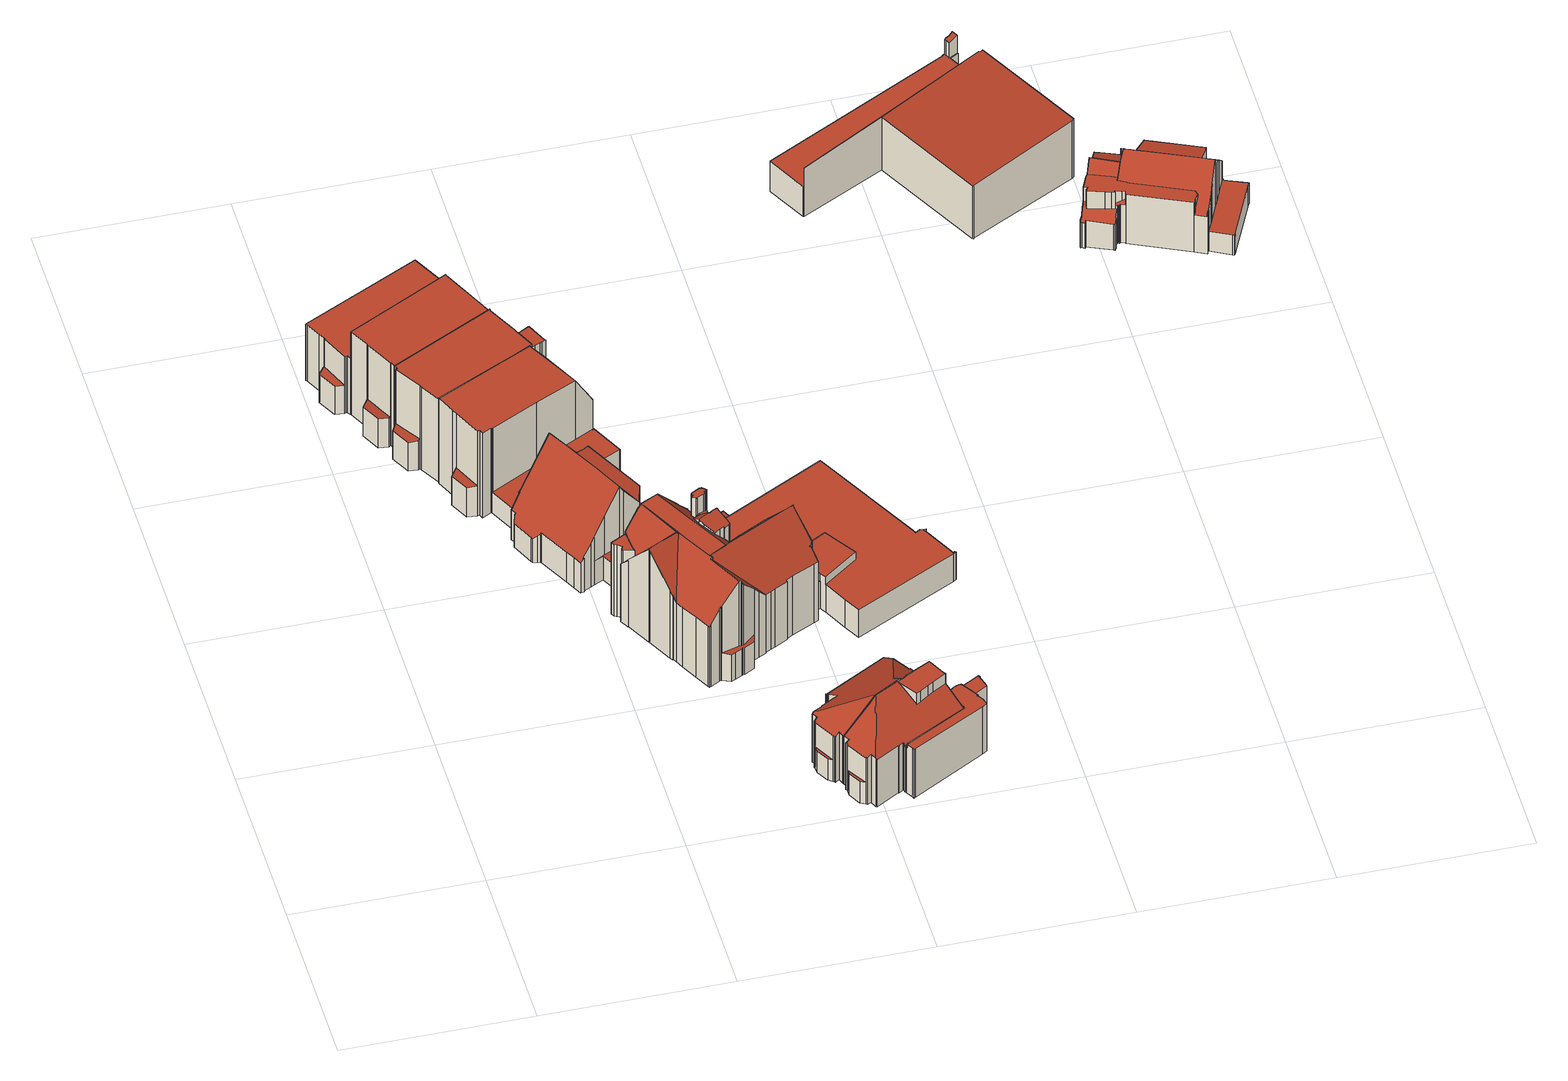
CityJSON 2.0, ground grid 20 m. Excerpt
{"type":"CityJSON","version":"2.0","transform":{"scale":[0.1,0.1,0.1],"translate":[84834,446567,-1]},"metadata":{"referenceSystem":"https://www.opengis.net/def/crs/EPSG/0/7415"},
"CityObjects":{
"building1":{"type":"Building","attributes":{"dak_type":"multiple horizontal","data_area":88.97,"data_coverage":0.934,"geconstateerd":false,"gid":11569444,"h_dak_50p":7.1,"h_dak_70p":7.15,"h_dak_max":10.88,"h_dak_min":3.56,"h_maaiveld":-0.187,"kas_warenhuis":false,"lod11_replace":false,"ondergronds_type":"above ground","oorspronkelijkbouwjaar":1910,"pw_actueel":"yes","pw_bron":"ahn3","reconstructie_methode":"tudelft3d-geoflow","reconstruction_skipped":false,"rmse_lod12":0.616,"rmse_lod13":0.528,"rmse_lod22":0.523,"rn":1,"status":"Pand in gebruik","t_run":128.73,"val3dity_codes_lod12":"[]","val3dity_codes_lod13":"[]","val3dity_codes_lod22":"[]"},"children":["building1-1"]},
"building1-1":{"type":"BuildingPart","parents":["building1"],"geometry":[{"type":"Solid","lod":"2.2","boundaries":[[[[0,1,2,3,4,5,6,7,8,9,10,11,12,13,14,15,16,17]],[[18,8,7,19]],[[20,12,11,21]],[[22,13,12,20]],[[23,16,15,24]],[[25,3,2,26]],[[26,2,1,27]],[[28,9,8,18]],[[29,30,0,17,31]],[[32,10,9,28]],[[21,11,10,32]],[[31,17,16,23]],[[33,14,13,22]],[[24,15,14,33]],[[34,4,3,25]],[[35,6,5,36]],[[19,7,6,35]],[[36,5,4,34,37]],[[27,1,0,30]],[[37,34,30,29]],[[18,19,35,36,37,29,31,23,24,33,22,20,21,32,28]],[[30,34,25,26,27]]]],"semantics":{"surfaces":[{"type":"GroundSurface"},{"type":"WallSurface","on_footprint_edge":true},{"type":"WallSurface","on_footprint_edge":false},{"type":"RoofSurface"}],"values":[[0,1,1,1,1,1,1,1,1,1,1,1,1,1,1,1,1,1,1,2,3,3]]}}]},
"building2":{"type":"Building","attributes":{"dak_type":"multiple horizontal","data_area":89.88,"data_coverage":0.94,"geconstateerd":false,"gid":11569434,"h_dak_50p":10.63,"h_dak_70p":10.65,"h_dak_max":10.81,"h_dak_min":3.56,"h_maaiveld":-0.228,"kas_warenhuis":false,"lod11_replace":false,"ondergronds_type":"above ground","oorspronkelijkbouwjaar":1910,"pw_actueel":"yes","pw_bron":"ahn3","reconstructie_methode":"tudelft3d-geoflow","reconstruction_skipped":false,"rmse_lod12":1.37,"rmse_lod13":0.16,"rmse_lod22":0.156,"rn":1,"status":"Pand in gebruik","t_run":140.37,"val3dity_codes_lod12":"[]","val3dity_codes_lod13":"[]","val3dity_codes_lod22":"[]"},"children":["building2-1"]},
"building2-1":{"type":"BuildingPart","parents":["building2"],"geometry":[{"type":"Solid","lod":"2.2","boundaries":[[[[38,39,40,41,42,43,44,45,46,47,48,14,49,13,50,51,52,53]],[[54,43,42,55]],[[55,42,41,56]],[[57,39,38,58,59]],[[59,58,60,61]],[[62,44,43,54]],[[63,50,13,64]],[[65,51,50,63]],[[66,40,39,57]],[[67,68,56,69]],[[70,45,44,62]],[[71,48,47,72]],[[64,13,49,73]],[[74,75,73,76]],[[77,14,48,71]],[[78,53,52,79]],[[76,73,49,14,77]],[[58,38,53,78]],[[79,52,51,65]],[[80,81,82,83]],[[69,56,41,40,66]],[[68,46,45,70]],[[72,47,46,68,67]],[[61,60,81,80]],[[83,82,75,74]],[[76,77,71,72,67,69,66,57,59,61,80,83,74]],[[68,70,62,54,55,56]],[[78,79,65,63,64,73,75,82,81,60,58]]]],"semantics":{"surfaces":[{"type":"GroundSurface"},{"type":"WallSurface","on_footprint_edge":true},{"type":"WallSurface","on_footprint_edge":false},{"type":"RoofSurface"}],"values":[[0,1,1,1,2,1,1,1,1,2,1,1,1,2,1,1,1,1,1,2,1,1,1,2,2,3,3,3]]}}]},
"building3":{"type":"Building","attributes":{"dak_type":"multiple horizontal","data_area":88.6,"data_coverage":0.94,"geconstateerd":false,"gid":11191031,"h_dak_50p":10.63,"h_dak_70p":10.66,"h_dak_max":11.52,"h_dak_min":3.32,"h_maaiveld":-0.223,"kas_warenhuis":false,"lod11_replace":false,"ondergronds_type":"above ground","oorspronkelijkbouwjaar":1910,"pw_actueel":"yes","pw_bron":"ahn3","reconstructie_methode":"tudelft3d-geoflow","reconstruction_skipped":false,"rmse_lod12":1.31,"rmse_lod13":0.323,"rmse_lod22":0.221,"rn":1,"status":"Pand in gebruik","t_run":127.87,"val3dity_codes_lod12":"[]","val3dity_codes_lod13":"[]","val3dity_codes_lod22":"[]"},"children":["building3-1"]},
"building3-1":{"type":"BuildingPart","parents":["building3"],"geometry":[{"type":"Solid","lod":"2.2","boundaries":[[[[84,85,86,87,88,89,90,91,92,93,94,95,96,39,97,98,52,51,99,100,101,102,103,104,105,106]],[[65,51,52,79]],[[107,99,51,65]],[[108,94,93,109]],[[110,106,105,111]],[[111,105,104,112,113]],[[114,84,106,110]],[[115,116,117,118]],[[119,120,102,101,121,122]],[[123,98,97,124]],[[112,104,103,125]],[[125,103,102,120]],[[113,112,120,119]],[[126,85,84,114]],[[121,101,100,127]],[[57,39,96,128]],[[129,92,91,130]],[[131,89,88,132]],[[133,134,90,89,131]],[[122,121,135,136]],[[136,135,116,115]],[[137,124,97,39,57]],[[130,91,90,134]],[[138,118,117,139,140]],[[141,142,118,138]],[[143,86,85,126]],[[144,143,145,146]],[[146,145,142,141]],[[132,88,87,147]],[[147,87,86,143,144]],[[140,139,148,149]],[[109,93,92,129]],[[149,148,150,151]],[[79,52,98,123]],[[128,96,95,152]],[[151,150,124,137]],[[152,95,94,108,153]],[[153,108,134,133]],[[127,100,99,107]],[[120,112,125]],[[122,136,115,118,142,145,143,126,114,110,111,113,119]],[[140,149,151,137,57,128,152,153,133,131,132,147,144,146,141,138]],[[124,150,148,139,117,116,135,121,127,107,65,79,123]],[[134,108,109,129,130]]]],"semantics":{"surfaces":[{"type":"GroundSurface"},{"type":"WallSurface","on_footprint_edge":true},{"type":"WallSurface","on_footprint_edge":false},{"type":"RoofSurface"}],"values":[[0,1,1,1,1,1,1,2,1,1,1,1,2,1,1,1,1,1,1,2,2,1,1,2,2,1,2,2,1,1,2,1,2,1,1,2,1,2,1,3,3,3,3,3]]}}]},
"building4":{"type":"Building","attributes":{"dak_type":"slanted","data_area":139.94,"data_coverage":0.948,"geconstateerd":false,"gid":17146602,"h_dak_50p":10.64,"h_dak_70p":10.71,"h_dak_max":11.01,"h_dak_min":2.37,"h_maaiveld":-0.286,"kas_warenhuis":false,"lod11_replace":false,"ondergronds_type":"above ground","oorspronkelijkbouwjaar":1910,"pw_actueel":"yes","pw_bron":"ahn3","reconstructie_methode":"tudelft3d-geoflow","reconstruction_skipped":false,"rmse_lod12":4.22,"rmse_lod13":1.1,"rmse_lod22":0.0414,"rn":1,"status":"Pand in gebruik","t_run":232.01,"val3dity_codes_lod12":"[]","val3dity_codes_lod13":"[]","val3dity_codes_lod22":"[]"},"children":["building4-1"]},
"building4-1":{"type":"BuildingPart","parents":["building4"],"geometry":[{"type":"Solid","lod":"2.2","boundaries":[[[[154,155,156,157,158,159,160,161,162,163,164,165,166,167,168,169,170,171,172,173,174,175,176,177,178]],[[179,169,168,180]],[[181,164,163,182]],[[183,159,158,184]],[[185,174,173,186]],[[187,188,157,156,189]],[[190,191,192,193]],[[175,194,195]],[[196,176,175,195]],[[194,175,174,185]],[[197,172,171,198]],[[195,194,198,199]],[[200,170,169,179]],[[199,198,171,170,200]],[[180,168,167,201,202]],[[202,201,203,204]],[[201,167,166,205]],[[206,165,164,181]],[[193,192,188,187]],[[189,156,155,207]],[[208,154,178,209]],[[210,182,163,162,211]],[[212,160,159,183]],[[213,177,176,196]],[[209,178,177,213]],[[207,155,154,208]],[[184,158,157,188]],[[214,161,160,212]],[[211,162,161,214]],[[205,166,165,206]],[[191,215,216,217]],[[204,203,215,191,190]],[[217,216,182,210]],[[186,173,172,197]],[[207,208,218,219,220,193,187,189]],[[217,210,211,214,212,183,184,188,192,191]],[[216,215,203,201,205,206,181,182]],[[204,190,193,220,219,218,208,209,213,196,195,199,200,179,180,202]],[[186,197,198,194,185]]]],"semantics":{"surfaces":[{"type":"GroundSurface"},{"type":"WallSurface","on_footprint_edge":true},{"type":"WallSurface","on_footprint_edge":false},{"type":"RoofSurface"}],"values":[[0,1,1,1,1,1,2,1,1,1,1,2,1,1,1,2,1,1,2,1,1,1,1,1,1,1,1,1,1,1,2,2,2,1,3,3,3,3,3]]}}]},
"building5":{"type":"Building","attributes":{"dak_type":"slanted","data_area":134.71,"data_coverage":0.932,"geconstateerd":false,"gid":11192196,"h_dak_50p":6.39,"h_dak_70p":7.97,"h_dak_max":10.95,"h_dak_min":-0.272,"h_maaiveld":-0.296,"kas_warenhuis":false,"lod11_replace":false,"ondergronds_type":"above ground","oorspronkelijkbouwjaar":1924,"pw_actueel":"yes","pw_bron":"ahn3","reconstructie_methode":"tudelft3d-geoflow","reconstruction_skipped":false,"rmse_lod12":2.87,"rmse_lod13":1.79,"rmse_lod22":0.309,"rn":1,"status":"Pand in gebruik","t_run":216.56,"val3dity_codes_lod12":"[]","val3dity_codes_lod13":"[]","val3dity_codes_lod22":"[]"},"children":["building5-1"]},
"building5-1":{"type":"BuildingPart","parents":["building5"],"geometry":[{"type":"Solid","lod":"2.2","boundaries":[[[[221,222,223,224,225,226,227,228,229,165,230,231,232,233,234,162,235,236,237,238,239,240,241,242,243,244,245,246,247,248,249,250,251,252,253,254]],[[255,251,250,256]],[[257,258,259,260]],[[261,222,221,262]],[[263,247,246,264,265]],[[266,245,244,267]],[[268,226,225,269]],[[270,229,228,271]],[[272,227,226,268]],[[271,228,227,272]],[[269,225,273]],[[264,246,245,266]],[[256,250,249,274]],[[274,249,248,275]],[[276,230,165,277]],[[277,165,229,270]],[[278,231,230,276]],[[279,242,241,280]],[[259,237,260]],[[260,237,236,281]],[[282,238,237,259]],[[283,284,285,286]],[[281,236,235,287]],[[288,252,251,255]],[[286,285,289,290]],[[291,162,234,292]],[[292,234,233,293]],[[293,233,232,294]],[[294,232,231,278]],[[295,296,284,283]],[[275,248,247,263]],[[297,298,299,300]],[[300,299,296,295]],[[301,302,298,297]],[[267,244,243,303,304]],[[304,303,305,306]],[[303,243,242,279]],[[306,305,258,257]],[[280,241,240,307]],[[307,240,239,308]],[[308,239,238,282]],[[309,223,222,261]],[[262,221,254,310]],[[310,254,253,311]],[[311,253,252,288]],[[312,287,235,162,291]],[[290,289,287,312]],[[313,224,223,309]],[[273,225,224,313]],[[265,264,302,301]],[[313,309,261,262,310,311,288,255,256,274,275,263,265,301,297,314,315,316,278,276,277,270,271,272,268,269,273]],[[300,295,283,286,294,278,316,315,314,297]],[[304,306,257,260,281,287,289,285,284,296,299,298,302,264,266,267]],[[307,308,282,259,258,305,303,279,280]],[[291,292,293,294,286,290,312]]]],"semantics":{"surfaces":[{"type":"GroundSurface"},{"type":"WallSurface","on_footprint_edge":true},{"type":"WallSurface","on_footprint_edge":false},{"type":"RoofSurface"}],"values":[[0,1,2,1,1,1,1,1,1,1,1,1,1,1,1,1,1,1,1,1,1,2,1,1,2,1,1,1,1,2,1,2,2,2,1,2,1,2,1,1,1,1,1,1,1,1,2,1,1,2,3,3,3,3,3]]}}]},
"building6":{"type":"Building","attributes":{"dak_type":"slanted","data_area":62.62,"data_coverage":0.937,"geconstateerd":false,"gid":18957125,"h_dak_50p":6.84,"h_dak_70p":7.43,"h_dak_max":8.95,"h_dak_min":2.6,"h_maaiveld":0.007,"kas_warenhuis":false,"lod11_replace":false,"ondergronds_type":"above ground","oorspronkelijkbouwjaar":1923,"pw_actueel":"yes","pw_bron":"ahn3","reconstructie_methode":"tudelft3d-geoflow","reconstruction_skipped":false,"rmse_lod12":1.17,"rmse_lod13":0.903,"rmse_lod22":0.273,"rn":1,"status":"Pand in gebruik","t_run":113.63,"val3dity_codes_lod12":"[]","val3dity_codes_lod13":"[]","val3dity_codes_lod22":"[]"},"children":["building6-1"]},
"building6-1":{"type":"BuildingPart","parents":["building6"],"geometry":[{"type":"Solid","lod":"2.2","boundaries":[[[[317,318,319,320,321,322,323,324,325,326,327,328,329,330,331,332,333,334,335,336,337,338,339,340,341,342,343,344,345,346,347,348,349,350,351,352,353]],[[354,320,319,355]],[[355,319,318,356]],[[357,353,358,359]],[[360,349,348,361]],[[362,363,350,349,360]],[[361,348,347,364]],[[364,347,346,365]],[[365,346,345,366]],[[367,343,342,368]],[[358,353,352,369]],[[359,358,363,362]],[[369,352,351,370]],[[370,351,350,363]],[[371,333,332,372]],[[373,331,330,374]],[[372,332,331,373]],[[375,328,327,376]],[[374,330,329,377]],[[366,345,344,378]],[[379,380,381,382]],[[383,322,321,384]],[[385,323,322,383]],[[378,344,343,367]],[[386,387,388,389]],[[380,340,339,390]],[[391,335,334,392]],[[393,394,336,335,391]],[[377,329,328,375]],[[395,324,323,385]],[[396,337,336,394]],[[397,338,337,396]],[[384,321,320,354]],[[398,325,324,395]],[[399,326,325,398]],[[376,327,326,399]],[[392,334,333,371]],[[382,381,394,393]],[[389,388,400]],[[387,341,340,380,379]],[[390,339,338,397]],[[401,317,353,357]],[[368,342,341,387,386]],[[356,318,317,401]],[[370,363,358,369]],[[366,378,367,402,403,383,384,354,355,356,401,357,359,362,360,361,364,365]],[[387,379,382,393,391,392,400,388]],[[395,385,383,403,402,367,368,386,389,400,392,371,372,373,374,377,375,376,399,398]],[[390,397,396,394,381,380]]]],"semantics":{"surfaces":[{"type":"GroundSurface"},{"type":"WallSurface","on_footprint_edge":true},{"type":"WallSurface","on_footprint_edge":false},{"type":"RoofSurface"}],"values":[[0,1,1,1,1,1,1,1,1,1,1,2,1,1,1,1,1,1,1,1,2,1,1,1,2,1,1,1,1,1,1,1,1,1,1,1,1,2,2,1,1,1,1,1,3,3,3,3,3]]}}]},
"building7":{"type":"Building","attributes":{"dak_type":"slanted","data_area":69.43,"data_coverage":0.894,"geconstateerd":false,"gid":18958609,"h_dak_50p":6.79,"h_dak_70p":7.82,"h_dak_max":10.3,"h_dak_min":2.79,"h_maaiveld":0.016,"kas_warenhuis":false,"lod11_replace":false,"ondergronds_type":"above ground","oorspronkelijkbouwjaar":1923,"pw_actueel":"yes","pw_bron":"ahn3","reconstructie_methode":"tudelft3d-geoflow","reconstruction_skipped":false,"rmse_lod12":1.25,"rmse_lod13":1.39,"rmse_lod22":0.189,"rn":1,"status":"Pand in gebruik","t_run":130.46,"val3dity_codes_lod12":"[]","val3dity_codes_lod13":"[]","val3dity_codes_lod22":"[]"},"children":["building7-1"]},
"building7-1":{"type":"BuildingPart","parents":["building7"],"geometry":[{"type":"Solid","lod":"2.2","boundaries":[[[[404,405,406,407,408,409,410,411,412,413,414,415,416,417,418,419,420,421,422,423,424,425,426,427,428,345,343,429,430,431,432,339,433,434,435,436,437,438,439,440,441,442,443]],[[444,426,425,445,446]],[[447,427,426,444]],[[445,425,424,448]],[[449,421,420,450]],[[451,422,421,449]],[[448,424,423,452]],[[453,454,422,451]],[[455,456,457]],[[458,411,410,459]],[[457,460,461]],[[462,438,437,463]],[[464,441,440,465]],[[466,467,468,469]],[[470,433,339,471]],[[472,435,434,473,474]],[[475,436,435,472]],[[476,477,429,343,367]],[[471,339,432,468]],[[478,431,430,479]],[[465,440,439,480]],[[480,439,438,462]],[[481,442,441,464]],[[482,483,484]],[[483,482,485,486]],[[459,410,409,487]],[[488,404,443,489]],[[489,443,442,481]],[[367,343,345,366]],[[490,428,427,447]],[[366,345,428,490]],[[479,430,429,477]],[[474,473,491,492]],[[473,434,433,470]],[[477,476,484]],[[493,414,413,494]],[[469,468,432,431,478]],[[495,492,491,467,466]],[[496,456,455,492,495]],[[486,485,497,498]],[[461,460,499,500]],[[452,423,422,454]],[[498,497,501,502]],[[502,501,456,496]],[[463,437,436,475]],[[503,504,505,506]],[[506,505,412,411,458]],[[507,417,416,508]],[[509,405,404,488]],[[510,408,407,511]],[[511,407,406,512]],[[513,418,417,507]],[[494,413,412,505]],[[500,499,514,515]],[[515,514,504,503]],[[450,420,419,516]],[[516,419,418,513]],[[508,416,415,517]],[[517,415,414,493]],[[487,409,408,510]],[[446,445,454,453]],[[512,406,405,509]],[[467,491,473,470,471,468]],[[483,486,498,502,496,495,466,469,478,479,477,484]],[[446,453,451,449,450,516,518,519,520,521,522,367,366,490,447,444]],[[520,519,518,516,513,507,508,517,493,494,505,504,514,499,460,457,456,501,497,485,482,484,476,367,522,521]],[[454,445,448,452]],[[461,500,515,503,506,458,459,487,510,511,512,509,488,489,481,464,465,480,462,463,475,472,474,492,455,457]]]],"semantics":{"surfaces":[{"type":"GroundSurface"},{"type":"WallSurface","on_footprint_edge":true},{"type":"WallSurface","on_footprint_edge":false},{"type":"RoofSurface"}],"values":[[0,1,1,1,1,1,1,1,2,1,2,1,1,2,1,1,1,1,1,1,1,1,1,2,2,1,1,1,1,1,1,1,2,1,2,1,1,2,2,2,2,1,2,2,1,2,1,1,1,1,1,1,1,2,2,1,1,1,1,1,2,1,3,3,3,3,3,3]]}}]},
"building8":{"type":"Building","attributes":{"dak_type":"slanted","data_area":418.49,"data_coverage":0.95,"geconstateerd":false,"gid":18958408,"h_dak_50p":3.34,"h_dak_70p":9.55,"h_dak_max":12.02,"h_dak_min":2.36,"h_maaiveld":-0.405,"kas_warenhuis":false,"lod11_replace":false,"ondergronds_type":"above ground","oorspronkelijkbouwjaar":1910,"pw_actueel":"yes","pw_bron":"ahn3","reconstructie_methode":"tudelft3d-geoflow","reconstruction_skipped":false,"rmse_lod12":4.68,"rmse_lod13":2.06,"rmse_lod22":0.128,"rn":1,"status":"Pand in gebruik","t_run":701.06,"val3dity_codes_lod12":"[]","val3dity_codes_lod13":"[]","val3dity_codes_lod22":"[]"},"children":["building8-1"]},
"building8-1":{"type":"BuildingPart","parents":["building8"],"geometry":[{"type":"Solid","lod":"2.2","boundaries":[[[[523,524,525,526,527,528,529,530,531,532,533,534,535,536,537,538,539,540,541,542,543,544,545,546,547,548,549,550,551,552,553,554,555,556,557,558,559,560,561,562,563,564,565,566,567,568,569,570,571,572,573,574,575,576,577,578,579,580,581,582,583,584,585,586,587,588,589,590,591,592,593,594,595,596,597,598,599,600,601,602,603,604,605]],[[606,573,572,607]],[[607,572,571,608]],[[609,567,566,610]],[[611,612,613]],[[614,534,533,615]],[[616,549,548,617]],[[618,550,549,616]],[[619,547,546,620]],[[621,545,544,622]],[[623,624,625,626]],[[627,580,579,628]],[[628,579,578,629]],[[630,631,632,633]],[[634,581,580,627]],[[635,523,605,636]],[[637,598,597,638]],[[639,537,536,640]],[[641,532,531,642]],[[643,530,529,644]],[[645,525,524,646,647]],[[648,649,650,651]],[[647,646,652,653]],[[646,524,523,635]],[[642,531,530,643]],[[617,548,547,619]],[[620,546,545,621]],[[654,539,538,655]],[[656,542,541,657]],[[657,541,540,658]],[[659,539,654]],[[658,540,539,659]],[[660,661,662,663]],[[664,565,564,665]],[[640,536,535,666]],[[666,535,534,614]],[[610,566,565,664]],[[667,563,562,668]],[[669,670,671]],[[672,673,674,675]],[[676,585,584,677]],[[678,679,680,681]],[[682,582,581,634]],[[683,684,685,686]],[[653,652,624,623]],[[687,688,689,690]],[[691,692,693,694]],[[695,696,697,698]],[[699,683,700,701]],[[702,703,704,705]],[[706,707,708,709]],[[710,711,707,706]],[[712,713,714,708]],[[681,680,713,712]],[[715,631,630]],[[716,717,718]],[[717,716,719]],[[698,697,705,720]],[[721,722,723,724]],[[690,689,631,715]],[[725,726,722,721]],[[727,728,729]],[[730,586,585,650]],[[731,732,733,734]],[[735,560,559,736]],[[737,613,738]],[[615,533,532,641]],[[670,669,611]],[[739,564,563,667]],[[665,564,739]],[[613,737,740]],[[741,574,573,606]],[[742,575,574,741]],[[663,662,743,744]],[[745,746,747,748]],[[749,750,751,752,753]],[[754,755,756,679,678]],[[757,758,759,760,761]],[[633,632,755,754]],[[626,625,726,725]],[[762,763,696,695]],[[764,603,602,765]],[[765,602,601,766]],[[767,604,603,764]],[[768,769,770,771]],[[769,576,575,742]],[[629,578,577,772]],[[772,577,576,769,768]],[[771,770,773]],[[608,571,570,774]],[[775,776,773]],[[777,778,776,775]],[[779,780,778,777]],[[781,587,586,730]],[[651,650,585,676]],[[782,783,784,785]],[[686,685,750,749]],[[701,700,786,787]],[[788,789,790,791]],[[792,793,794,795,796]],[[761,760,783,782]],[[797,798,799,800]],[[801,802,803,804]],[[805,806,807]],[[720,705,704,711,710]],[[808,591,590,809]],[[809,590,589,810]],[[694,693,811,812]],[[813,814,815,816]],[[812,811,814,813]],[[817,553,552,818]],[[819,557,556,820]],[[821,593,592,822,823]],[[823,822,824,825]],[[744,743,826,827]],[[734,733,828]],[[829,588,587,781]],[[810,589,588,829]],[[673,830,831,832]],[[827,826,833,834]],[[796,795,789,788]],[[816,815,835,836]],[[837,838,746,745]],[[804,803,798,797]],[[802,839,758,757]],[[840,841,759,758]],[[842,843,844,845]],[[677,584,583,846]],[[846,583,582,682]],[[736,559,558,847]],[[848,849,649,648]],[[850,851,852,853]],[[836,835,851,850]],[[728,727,854,855]],[[780,568,567,609]],[[856,569,568,780,779]],[[774,570,569,856]],[[655,538,537,639]],[[832,831,857,858]],[[822,592,591,808]],[[859,860,861,862]],[[825,824,860,859]],[[862,861,692,691]],[[675,674,863,864]],[[791,790,838,837]],[[865,866,684,683,699]],[[853,852,751,750]],[[753,752,849,848]],[[709,708,714,839,802,801]],[[787,786,661,660]],[[748,747,866,865]],[[679,756,843,842]],[[845,844,841,840]],[[867,868,869,732,731]],[[858,857,869,868]],[[870,871,868,867]],[[800,799,871,870]],[[855,854,872]],[[873,527,526,874]],[[644,529,528,875]],[[876,873,688,687]],[[875,528,527,873,876]],[[874,526,525,877]],[[724,723,877,645]],[[877,525,645]],[[878,554,553,817]],[[818,552,551,879]],[[880,555,554,878]],[[820,556,555,880]],[[879,551,550,618,881]],[[882,883,884,885]],[[881,618,883,882]],[[886,887,888,889]],[[885,884,887,886]],[[622,544,543,890]],[[889,888,890,891]],[[891,890,543,542,656]],[[806,805,892,893]],[[893,892,763,762]],[[894,595,594,895]],[[896,596,595,894]],[[895,594,593,821]],[[638,597,596,896]],[[636,605,604,767]],[[897,599,598,637]],[[898,600,599,897]],[[766,601,600,898]],[[668,562,561,899]],[[899,561,560,735]],[[833,900,834]],[[834,900,830,673,672]],[[864,863,901,902]],[[902,901,793,792]],[[785,784,794,793]],[[847,558,557,819]],[[728,855,872,903,718,717,904,905,906,654,655,639,640,666,614,615,641,642,643,644,875,876,687,690,715]],[[665,739,907,612,611,669,908,778,780,609,610,664]],[[670,611,613,740,909,910,872,854,727,729,911,634,627,628,912,671]],[[772,768,771,773,776,778,908,669,671,912,628,629]],[[695,698,720,710,706,709,801,804,797,800,913,806,893,762]],[[807,828,733,732,869,857,831,830,900,833,826,743,662,661,786,700,683,686,749,753,848,648,651,676,677,846,682,634,911,729,914,915,702,705,697,696,763,892,805]],[[742,741,606,607,608,774,856,779,777,775,773,770,769]],[[751,852,851,835,815,814,811,693,692,861,860,824,822,808,809,810,829,781,730,650,649,849,752]],[[707,711,704,703,702,915,914,729,728,715,630,633,754,678,681,712,708]],[[679,842,845,840,758,839,714,713,680]],[[868,871,799,798,803,802,757,761,782,785,793,901,863,674,673,832,858]],[[800,870,867,731,734,828,807,806,913]],[[645,647,653,623,626,725,721,724]],[[819,820,880,878,817,818,879,881,882,719,716,718,903,872,910,909,740,737,738,916,917,847]],[[882,885,886,889,891,656,657,658,659,654,906,905,904,717,719]],[[883,618,616,617,619,620,621,622,890,888,887,884]],[[917,916,738,613,612,907,739,667,668,899,735,736,847]],[[675,864,902,792,796,788,791,837,745,748,865,699,701,787,660,663,744,827,834,672]],[[784,783,760,759,841,844,843,756,755,632,631,689,688,873,874,877,723,722,726,625,624,652,646,635,636,767,764,765,766,898,897,637,638,896,894,895,821,823,825,859,862,691,694,812,813,816,836,850,853,750,685,684,866,747,746,838,790,789,795,794]]]],"semantics":{"surfaces":[{"type":"GroundSurface"},{"type":"WallSurface","on_footprint_edge":true},{"type":"WallSurface","on_footprint_edge":false},{"type":"RoofSurface"}],"values":[[0,1,1,1,2,1,1,1,1,1,2,1,1,2,1,1,1,1,1,1,1,2,2,1,1,1,1,1,1,1,1,1,2,1,1,1,1,1,2,2,1,2,1,2,2,2,2,2,2,2,2,2,2,2,2,2,2,2,2,2,2,2,1,2,1,2,1,2,1,1,2,1,1,2,2,2,2,2,2,2,2,1,1,1,2,1,1,1,2,1,2,2,2,1,1,2,2,2,2,2,2,2,2,2,2,1,1,2,2,2,1,1,1,2,2,2,1,1,2,2,2,2,2,2,2,2,2,1,1,1,2,2,2,2,1,1,1,1,2,1,2,2,2,2,2,2,2,2,2,2,2,2,2,2,2,2,2,2,1,1,2,1,1,2,1,1,1,1,1,1,2,2,2,2,1,2,1,2,2,1,1,1,1,1,1,1,1,1,1,2,2,2,2,2,1,3,3,3,3,3,3,3,3,3,3,3,3,3,3,3,3,3,3,3]]}}]},
"building9":{"type":"Building","attributes":{"dak_type":"horizontal","data_area":5.52,"data_coverage":0.92,"geconstateerd":false,"gid":18958610,"h_dak_50p":2.55,"h_dak_70p":2.56,"h_dak_max":2.64,"h_dak_min":2.52,"h_maaiveld":0.055,"kas_warenhuis":false,"lod11_replace":false,"ondergronds_type":"above ground","oorspronkelijkbouwjaar":1923,"pw_actueel":"yes","pw_bron":"ahn3","reconstructie_methode":"tudelft3d-geoflow","reconstruction_skipped":false,"rmse_lod12":0.0208,"rmse_lod13":0.0208,"rmse_lod22":0.0208,"rn":1,"status":"Pand in gebruik","t_run":34.46,"val3dity_codes_lod12":"[]","val3dity_codes_lod13":"[]","val3dity_codes_lod22":"[]"},"children":["building9-1"]},
"building9-1":{"type":"BuildingPart","parents":["building9"],"geometry":[{"type":"Solid","lod":"2.2","boundaries":[[[[918,919,920,921,922,923,924,925,926,927]],[[928,926,925,929]],[[930,923,922,931]],[[929,925,924,932]],[[932,924,923,930]],[[933,927,926,928]],[[934,921,920,935]],[[931,922,921,934]],[[936,918,927,933]],[[937,919,918,936]],[[935,920,919,937]],[[931,934,935,937,936,933,928,929,932,930]]]],"semantics":{"surfaces":[{"type":"GroundSurface"},{"type":"WallSurface","on_footprint_edge":true},{"type":"RoofSurface"}],"values":[[0,1,1,1,1,1,1,1,1,1,1,2]]}}]},
"building10":{"type":"Building","attributes":{"dak_type":"multiple horizontal","data_area":282.81,"data_coverage":0.97,"geconstateerd":false,"gid":11190212,"h_dak_50p":7.04,"h_dak_70p":7.3,"h_dak_max":7.67,"h_dak_min":3.73,"h_maaiveld":-0.04,"kas_warenhuis":false,"lod11_replace":false,"ondergronds_type":"above ground","oorspronkelijkbouwjaar":1961,"pw_actueel":"yes","pw_bron":"ahn3","reconstructie_methode":"tudelft3d-geoflow","reconstruction_skipped":false,"rmse_lod12":2.04,"rmse_lod13":2.14,"rmse_lod22":0.0333,"rn":1,"status":"Pand in gebruik","t_run":456.84,"val3dity_codes_lod12":"[]","val3dity_codes_lod13":"[]","val3dity_codes_lod22":"[]"},"children":["building10-1"]},
"building10-1":{"type":"BuildingPart","parents":["building10"],"geometry":[{"type":"Solid","lod":"2.2","boundaries":[[[[938,939,940,941,942,943,944,945,946,947,948,949,950,951,952,953,954,955,956,957,958,959,960,961,962]],[[963,960,959,964]],[[964,959,958,965]],[[966,956,955,967]],[[967,955,954,968]],[[969,947,946,970]],[[971,962,961,972]],[[973,951,950,974]],[[975,976,977,978]],[[976,938,962,971]],[[979,980,981,982]],[[965,958,957,983]],[[984,983,957,956,966]],[[968,954,953,985]],[[986,987,980,979]],[[988,945,944,981]],[[970,946,945,988]],[[989,942,941,990]],[[985,953,952,991]],[[974,950,949,992]],[[990,941,940,993]],[[994,939,938,976,975]],[[993,940,939,994]],[[995,943,942,989]],[[982,981,944,943,995]],[[992,949,948,996]],[[996,948,947,969,997]],[[978,977,987,986]],[[998,999,983,984]],[[991,952,951,973]],[[997,969,999,998]],[[972,961,960,963]],[[978,986,979,982,995,989,990,993,994,975]],[[967,968,985,991,973,974,992,996,997,998,984,966]],[[987,977,976,971,972,963,964,965,983,999,969,970,988,981,980]]]],"semantics":{"surfaces":[{"type":"GroundSurface"},{"type":"WallSurface","on_footprint_edge":true},{"type":"WallSurface","on_footprint_edge":false},{"type":"RoofSurface"}],"values":[[0,1,1,1,1,1,1,1,2,1,2,1,1,1,2,1,1,1,1,1,1,1,1,1,1,1,1,2,2,1,2,1,3,3,3]]}}]},
"building11":{"type":"Building","attributes":{"dak_type":"slanted","data_area":106.84,"data_coverage":0.911,"geconstateerd":false,"gid":17147223,"h_dak_50p":6.46,"h_dak_70p":7.09,"h_dak_max":9.5,"h_dak_min":2.35,"h_maaiveld":-0.11,"kas_warenhuis":false,"lod11_replace":false,"ondergronds_type":"above ground","oorspronkelijkbouwjaar":1922,"pw_actueel":"yes","pw_bron":"ahn3","reconstructie_methode":"tudelft3d-geoflow","reconstruction_skipped":false,"rmse_lod12":1.89,"rmse_lod13":0.996,"rmse_lod22":0.186,"rn":1,"status":"Pand in gebruik","t_run":276.88,"val3dity_codes_lod12":"[]","val3dity_codes_lod13":"[]","val3dity_codes_lod22":"[]"},"children":["building11-1"]},
"building11-1":{"type":"BuildingPart","parents":["building11"],"geometry":[{"type":"Solid","lod":"2.2","boundaries":[[[[1000,1001,1002,1003,1004,1005,1006,1007,1008,1009,1010,1011,1012,1013,1014,1015,1016,1017,1018,1019,1020,1021,1022,1023,1024,1025,1026,1027,1028,1029,1030,1031,1032,1033,1034,1035,1036,1037,1038,1039,1040,1041,1042,1043,1044,1045,1046,1047,1048,1049,1050]],[[1051,1014,1013,1052]],[[1053,1009,1008,1054]],[[1055,1056,1057,1058]],[[1059,1049,1048,1060]],[[1061,1000,1050,1062]],[[1063,1042,1041,1064]],[[1065,1066,1067,1068]],[[1069,1033,1032,1070]],[[1071,1072,1073,1074]],[[1075,1023,1022,1076]],[[1077,1078,1079,1080]],[[1081,1082,1078,1077]],[[1083,1018,1017,1084]],[[1085,1086,1072,1071]],[[1087,1043,1042,1063]],[[1088,1089,1090,1091,1092]],[[1093,1021,1020,1094]],[[1095,1096,1038,1037,1097]],[[1098,1099,1096,1095]],[[1097,1037,1036,1100]],[[1101,1102,1103,1104]],[[1104,1103,1105,1106]],[[1100,1036,1035,1105]],[[1107,1015,1014,1051]],[[1092,1091,1108,1109]],[[1110,1111,1112,1113]],[[1114,1027,1026,1115]],[[1084,1017,1016,1116]],[[1102,1101,1117]],[[1118,1034,1033,1069]],[[1070,1032,1031,1119]],[[1120,1121,1122,1123]],[[1119,1031,1030,1124,1125]],[[1126,1010,1009,1053]],[[1116,1016,1015,1107]],[[1127,1083,1128,1129]],[[1130,1019,1018,1083,1127]],[[1131,1132,1133,1134]],[[1135,1136,1137,1138]],[[1076,1022,1021,1093]],[[1115,1026,1025,1139]],[[1094,1020,1019,1130]],[[1054,1008,1007,1140]],[[1109,1108,1056,1055]],[[1091,1090,1141,1142]],[[1140,1007,1006,1141]],[[1074,1073,1143,1144]],[[1145,1004,1003,1146]],[[1147,1005,1004,1145]],[[1134,1133,1148]],[[1129,1128,1082,1081]],[[1062,1050,1049,1059]],[[1060,1048,1047,1066,1065]],[[1149,1046,1045,1150]],[[1151,1152,1132,1131]],[[1068,1067,1086,1085]],[[1150,1045,1044,1153]],[[1144,1143,1121,1120]],[[1154,1011,1010,1126]],[[1155,1156,1002,1001,1157]],[[1158,1039,1038,1096]],[[1159,1040,1039,1158]],[[1160,1161,1156,1155]],[[1113,1112,1162,1163]],[[1163,1162,1152,1151]],[[1164,1165,1111,1110]],[[1124,1030,1029,1166]],[[1166,1029,1028,1167]],[[1125,1124,1136,1135]],[[1168,1169,1089,1088]],[[1142,1141,1006,1005,1147]],[[1106,1105,1035,1034,1118,1170]],[[1146,1003,1002,1156]],[[1171,1172,1173,1174]],[[1058,1057,1161,1160]],[[1080,1079,1169,1168]],[[1170,1118,1175]],[[1176,1012,1011,1154]],[[1123,1122,1099,1098]],[[1066,1047,1046,1149]],[[1157,1001,1000,1061,1177]],[[1177,1061,1172,1171]],[[1064,1041,1040,1159]],[[1153,1044,1043,1087]],[[1178,1179,1180]],[[1052,1013,1012,1176]],[[1139,1025,1024,1181]],[[1181,1024,1023,1075]],[[1167,1028,1027,1114]],[[1174,1173,1179,1178]],[[1138,1137,1165,1164]],[[1076,1093,1094,1182,1183,1184,1133,1132,1152,1185]],[[1142,1147,1145,1146,1156,1161,1057,1056,1108,1091]],[[1138,1164,1110,1113,1074,1144,1120,1123,1098,1095,1097,1100,1105,1103,1102,1117,1175,1118,1069,1070,1119,1125,1135]],[[1101,1104,1106,1170,1175,1117]],[[1055,1058,1160,1155,1157,1177,1171,1174,1178,1180,1186,1187,1148,1133,1184,1183,1182,1094,1130,1127,1129,1081,1077,1080,1168,1088,1092,1109]],[[1065,1068,1085,1071,1074,1113,1163,1151,1131,1134,1148,1187,1186,1180,1179,1173,1172,1061,1062,1059,1060]],[[1153,1087,1063,1064,1159,1158,1096,1099,1122,1121,1143,1073,1072,1086,1067,1066,1149,1150]],[[1051,1052,1176,1154,1126,1053,1054,1140,1141,1090,1089,1169,1079,1078,1082,1128,1083,1084,1116,1107]],[[1139,1181,1075,1076,1185,1152,1162,1112,1111,1165,1188,1115]],[[1167,1114,1115,1188,1165,1137,1136,1124,1166]]]],"semantics":{"surfaces":[{"type":"GroundSurface"},{"type":"WallSurface","on_footprint_edge":true},{"type":"WallSurface","on_footprint_edge":false},{"type":"RoofSurface"}],"values":[[0,1,1,2,1,1,1,2,1,2,1,2,2,1,2,1,2,1,1,2,1,2,2,1,1,2,2,1,1,2,1,1,2,1,1,1,2,1,2,2,1,1,1,1,2,2,1,2,1,1,2,2,1,1,1,2,2,1,2,1,1,1,1,2,2,2,2,1,1,2,2,1,1,1,2,2,2,2,1,2,1,1,2,1,1,2,1,1,1,1,2,2,3,3,3,3,3,3,3,3,3,3]]}}]}
},
"vertices":[
[32,680,8],[22,681,8],[12,701,8],[18,709,8],[19,710,8],[20,710,8],[16,718,8],[8,734,8],[7,735,8],[8,736,8],[132,800,8],[133,800,8],[162,744,8],[162,742,8],[37,677,8],[35,680,8],[35,681,8],[33,680,8],[7,735,82],[8,734,82],[162,744,79],[133,800,80],[162,742,79],[35,681,82],[35,680,82],[18,709,46],[12,701,46],[22,681,45],[8,736,82],[32,680,82],[32,680,45],[33,680,82],[132,800,80],[37,677,82],[19,710,46],[16,718,82],[20,710,82],[19,710,82],
[174,675,8],[66,619,8],[64,624,8],[63,624,8],[62,623,8],[51,624,8],[41,644,8],[47,653,8],[49,654,8],[48,656,8],[38,676,8],[147,735,8],[163,742,8],[192,684,8],[190,683,8],[183,680,8],[51,624,46],[62,623,46],[63,624,46],[66,619,117],[174,675,82],[174,675,116],[174,676,82],[174,676,116],[41,644,46],[163,742,80],[162,742,80],[192,684,81],[64,624,117],[49,654,117],[49,654,45],[63,624,117],[47,653,46],[38,676,117],[48,656,117],[147,735,80],[147,734,116],[147,734,80],[147,735,116],[37,677,117],[183,680,81],[190,683,81],[171,683,116],[171,683,82],[154,719,81],[154,719,116],
[213,622,8],[207,619,8],[203,617,8],[97,562,8],[96,562,8],[84,583,8],[83,585,8],[81,584,8],[71,585,8],[61,605,8],[66,614,8],[68,615,8],[67,617,8],[176,676,8],[188,682,8],[208,654,8],[208,648,8],[208,647,8],[216,630,8],[220,628,8],[218,626,8],[219,625,8],[215,623,8],[208,654,81],[66,614,46],[61,605,45],[215,623,111],[219,625,111],[218,626,90],[218,626,111],[213,622,111],[195,640,112],[195,640,81],[193,639,81],[193,639,112],[216,630,111],[216,630,90],[208,647,81],[208,647,112],[188,682,81],[176,676,81],[220,628,89],[207,619,112],[208,648,81],[67,617,117],[71,585,45],[81,584,46],[84,583,117],[96,562,117],[83,585,117],[83,585,47],[207,647,81],[207,647,112],[176,676,116],[193,639,116],[192,642,81],[192,642,116],[195,635,116],[195,635,112],[203,617,112],[203,617,116],[203,618,112],[203,618,116],[97,562,117],[178,670,81],[178,670,116],[176,674,81],[176,674,116],[68,615,117],[66,614,117],
[200,615,7],[214,622,7],[220,625,7],[251,566,7],[252,567,7],[269,533,7],[270,532,7],[269,532,7],[233,513,7],[203,498,7],[154,473,7],[153,472,7],[152,474,7],[135,508,7],[134,508,7],[125,503,7],[123,508,7],[121,507,7],[110,508,7],[100,528,7],[106,536,7],[107,537,7],[105,542,7],[96,561,7],[96,562,7],[125,503,118],[134,508,118],[154,473,34],[203,498,35],[269,533,38],[252,567,39],[106,536,46],[100,528,45],[251,566,78],[251,566,39],[220,625,78],[187,534,117],[187,534,39],[231,556,39],[231,556,116],[107,537,47],[107,537,118],[105,542,118],[110,508,45],[121,507,46],[121,507,118],[123,508,118],[135,508,34],[135,508,118],[136,508,34],[136,508,118],[152,474,34],[153,472,34],[214,622,90],[200,615,116],[96,562,119],[203,498,39],[233,513,39],[270,532,38],[96,561,119],[269,532,38],[187,534,35],[202,499,35],[202,499,39],[201,615,116],[202,612,116],[210,598,116],
[160,428,7],[156,429,7],[155,431,7],[144,455,7],[146,460,7],[147,461,7],[144,465,7],[144,466,7],[154,472,7],[155,473,7],[188,490,7],[219,506,7],[228,510,7],[232,513,7],[267,446,7],[280,421,7],[291,399,7],[345,426,7],[346,426,7],[351,414,7],[352,413,7],[350,412,7],[299,385,7],[235,352,7],[216,388,7],[206,383,7],[202,381,7],[193,377,7],[194,376,7],[190,375,7],[186,384,7],[181,394,7],[164,427,7],[163,427,7],[186,384,46],[190,375,46],[291,398,38],[291,398,33],[291,399,33],[291,399,38],[156,429,38],[160,428,41],[202,381,64],[206,383,38],[206,383,70],[216,388,38],[235,352,38],[147,461,46],[146,460,45],[154,472,62],[144,466,46],[144,465,46],[146,460,44],[194,376,51],[193,377,51],[155,473,64],[153,472,62],[188,490,116],[350,412,35],[352,413,35],[280,421,38],[345,426,34],[265,414,69],[265,414,38],[261,422,38],[261,422,69],[267,446,38],[181,394,46],[267,445,38],[267,445,68],[233,513,68],[232,513,68],[228,510,68],[219,506,69],[258,410,80],[258,410,38],[235,398,116],[235,398,38],[239,400,38],[239,400,109],[218,390,89],[218,390,38],[299,385,34],[299,385,38],[298,386,34],[298,386,38],[351,414,35],[346,426,34],[155,431,38],[163,427,44],[164,427,46],[267,446,68],[144,455,38],[227,414,116],[220,429,116],[189,489,116],
[347,74,10],[348,75,10],[351,77,10],[350,78,10],[347,82,10],[349,84,10],[358,89,10],[359,91,10],[373,99,10],[377,101,10],[377,102,10],[371,112,10],[370,114,10],[369,115,10],[370,115,10],[437,153,10],[437,152,10],[443,141,10],[454,123,10],[456,124,10],[460,126,10],[472,105,10],[473,104,10],[468,101,10],[436,83,10],[428,78,10],[406,66,10],[399,61,10],[369,44,10],[368,46,10],[366,51,10],[362,48,10],[361,49,10],[360,50,10],[355,53,10],[348,66,10],[348,73,10],[350,78,73],[351,77,73],[348,75,71],[348,73,71],[348,73,38],[348,73,70],[361,49,70],[362,48,70],[360,50,70],[360,50,38],[366,51,73],[368,46,73],[369,44,73],[406,66,99],[428,78,99],[348,66,38],[355,53,38],[437,152,65],[437,153,64],[370,115,65],[369,115,65],[371,112,67],[377,102,73],[370,114,65],[399,61,94],[468,101,71],[468,101,45],[467,103,45],[467,103,71],[349,84,74],[347,82,73],[358,89,74],[436,83,99],[436,83,94],[435,84,94],[435,84,98],[473,104,45],[454,123,72],[443,141,72],[456,124,71],[456,124,44],[359,91,73],[460,126,44],[472,105,44],[373,99,73],[377,101,73],[431,91,93],[347,74,71],[404,67,98],[353,82,76],
[512,65,10],[513,63,10],[515,57,10],[515,55,10],[510,52,10],[431,8,10],[430,7,10],[429,10,10],[425,16,10],[424,18,10],[423,21,10],[422,21,10],[418,18,10],[417,18,10],[392,4,10],[391,5,10],[388,12,10],[384,10,10],[383,11,10],[377,14,10],[370,27,10],[370,33,10],[370,35,10],[369,36,10],[373,38,10],[432,81,10],[439,84,10],[443,87,10],[469,101,10],[474,102,10],[484,85,10],[485,83,10],[488,85,10],[492,88,10],[493,88,10],[496,89,10],[498,89,10],[510,70,10],[510,69,10],[509,69,10],[370,35,71],[370,33,38],[370,33,70],[369,36,71],[370,27,38],[384,10,71],[388,12,73],[383,11,71],[377,14,38],[383,11,70],[383,11,38],[480,80,72],[480,80,85],[491,59,72],[429,10,74],[430,7,74],[492,58,71],[492,58,72],[493,88,72],[492,88,72],[510,70,72],[498,89,72],[470,99,98],[470,99,44],[469,101,44],[469,101,98],[474,102,44],[473,104,44],[485,83,72],[484,85,44],[484,85,72],[488,85,72],[432,81,99],[432,81,98],[443,87,98],[439,84,98],[496,89,72],[510,69,72],[446,59,84],[446,59,98],[433,79,98],[450,61,84],[450,61,98],[431,8,74],[512,65,72],[509,69,72],[373,38,73],[478,83,44],[478,83,72],[423,21,72],[424,18,70],[478,83,98],[480,80,98],[459,67,85],[459,67,98],[493,55,69],[493,55,72],[465,71,85],[465,71,98],[426,17,74],[426,17,69],[425,16,69],[425,16,74],[417,18,72],[418,18,72],[513,63,72],[510,52,72],[515,55,72],[515,57,72],[392,4,72],[427,18,69],[427,18,74],[391,5,73],[422,21,72],[391,6,73],[402,47,91],[402,50,92],[405,60,96],[406,64,98],
[427,265,6],[414,291,6],[410,297,6],[402,293,6],[399,292,6],[398,291,6],[399,291,6],[400,289,6],[403,283,6],[404,281,6],[399,279,6],[375,267,6],[368,263,6],[368,262,6],[354,255,6],[349,252,6],[343,249,6],[343,248,6],[335,244,6],[329,241,6],[329,239,6],[327,230,6],[316,224,6],[314,224,6],[313,223,6],[305,219,6],[301,217,6],[292,221,6],[291,221,6],[289,220,6],[280,215,6],[278,214,6],[277,216,6],[269,232,6],[260,249,6],[256,258,6],[254,262,6],[253,262,6],[253,261,6],[251,265,6],[238,291,6],[237,292,6],[223,319,6],[223,318,6],[218,327,6],[220,326,6],[219,328,6],[221,332,6],[216,335,6],[214,336,6],[212,340,6],[225,347,6],[227,348,6],[228,348,6],[235,352,6],[243,356,6],[246,357,6],[247,358,6],[265,367,6],[283,377,6],[286,378,6],[291,381,6],[300,386,6],[304,388,6],[317,395,6],[328,400,6],[329,401,6],[330,402,6],[335,404,6],[337,405,6],[452,465,6],[453,466,6],[515,346,6],[517,342,6],[522,345,6],[525,344,6],[528,344,6],[526,343,6],[545,305,6],[547,306,6],[548,305,6],[545,303,6],[436,248,6],[212,340,100],[214,336,100],[216,335,100],[218,327,82],[223,318,93],[270,309,128],[270,309,129],[270,308,128],[375,267,84],[399,279,83],[301,217,41],[305,219,41],[292,221,42],[313,223,41],[314,224,41],[316,224,41],[327,230,41],[429,353,52],[429,353,42],[391,332,42],[391,332,52],[247,358,128],[246,357,128],[243,356,125],[388,317,129],[388,317,42],[382,327,42],[382,327,116],[265,367,128],[427,265,42],[436,248,42],[525,344,42],[522,345,42],[354,255,82],[368,262,82],[404,281,83],[403,283,86],[400,289,94],[399,291,96],[410,297,52],[414,291,42],[414,291,52],[301,385,82],[301,385,34],[300,386,34],[300,386,82],[451,319,42],[451,319,52],[343,249,82],[349,252,82],[329,241,101],[335,244,93],[343,248,83],[343,249,83],[298,362,126],[298,362,98],[297,361,99],[297,361,126],[223,319,93],[237,292,128],[368,263,84],[238,291,128],[251,265,95],[270,310,127],[270,310,128],[248,353,128],[301,353,126],[301,353,104],[301,354,104],[301,354,126],[300,386,83],[291,381,94],[347,340,84],[347,340,61],[339,336,63],[339,336,84],[283,377,105],[309,367,83],[309,367,41],[310,368,41],[310,368,81],[401,294,99],[401,294,42],[388,316,42],[388,316,129],[334,389,41],[334,389,34],[333,388,35],[333,388,41],[317,325,107],[317,325,97],[321,327,92],[321,327,107],[309,367,126],[309,366,84],[309,366,126],[325,322,91],[325,322,90],[322,326,85],[322,326,92],[328,330,107],[328,330,83],[328,332,82],[328,332,107],[327,329,107],[327,329,84],[329,331,83],[329,331,65],[328,332,65],[388,317,130],[294,265,129],[294,265,126],[293,267,129],[292,265,127],[322,326,106],[397,321,52],[397,321,42],[407,303,42],[407,303,52],[396,322,52],[396,322,42],[311,277,129],[311,277,130],[311,278,129],[304,388,34],[302,346,111],[302,346,101],[298,344,107],[298,344,111],[253,262,90],[254,262,90],[270,308,127],[271,307,127],[237,292,129],[271,309,128],[225,347,100],[227,348,100],[298,358,99],[298,358,126],[313,363,126],[313,363,41],[311,365,41],[311,365,126],[311,369,80],[311,369,41],[311,369,35],[313,377,35],[313,377,74],[368,351,84],[368,351,41],[347,340,41],[317,348,103],[317,348,65],[317,348,41],[314,352,41],[314,352,103],[311,321,107],[311,321,105],[548,305,42],[547,306,42],[545,305,42],[545,303,42],[228,348,104],[228,348,100],[229,344,100],[229,344,102],[235,352,113],[229,339,100],[221,332,100],[230,327,100],[230,327,95],[231,323,100],[231,323,93],[220,326,100],[220,326,84],[317,395,34],[312,355,103],[312,355,41],[312,358,41],[312,358,104],[307,367,85],[307,367,126],[310,361,126],[310,361,41],[311,361,41],[311,361,126],[311,358,126],[311,358,104],[311,358,41],[311,359,41],[311,359,126],[313,343,116],[313,343,103],[311,341,103],[311,341,116],[319,346,116],[319,346,103],[315,344,103],[315,344,116],[298,334,111],[298,334,116],[295,338,113],[335,404,34],[330,402,34],[329,401,34],[329,384,35],[329,384,41],[329,380,41],[329,380,35],[330,377,35],[330,377,41],[280,215,88],[289,220,100],[260,249,84],[269,232,85],[452,465,41],[337,405,34],[337,405,41],[338,405,34],[338,405,41],[296,356,102],[296,356,126],[295,342,111],[328,400,34],[301,353,99],[300,353,99],[300,353,104],[300,354,100],[300,354,126],[322,371,35],[322,371,41],[312,362,126],[312,362,41],[319,346,65],[320,351,64],[320,351,41],[329,352,63],[329,352,41],[325,355,41],[325,355,63],[286,378,101],[256,258,84],[305,383,79],[305,383,35],[318,374,41],[318,374,35],[315,372,35],[315,372,41],[310,277,129],[310,277,130],[219,328,100],[301,350,100],[301,350,104],[338,401,41],[338,401,34],[339,394,34],[339,394,41],[308,357,104],[308,357,126],[310,366,126],[310,366,41],[303,346,111],[303,346,103],[303,346,100],[309,343,115],[309,343,103],[293,268,129],[399,292,42],[402,293,42],[398,291,97],[399,292,97],[410,297,42],[278,214,85],[291,221,103],[277,216,85],[292,221,103],[311,227,127],[311,227,42],[313,227,42],[313,227,126],[314,228,124],[314,228,41],[316,228,41],[316,228,121],[329,239,42],[329,239,102],[302,330,109],[302,330,113],[515,346,42],[453,466,41],[517,342,42],[528,344,42],[526,343,42],[253,261,90],[300,354,99],[310,358,104],[310,358,126],[292,267,129],[295,264,125],[341,250,84],[342,249,83],[238,292,129],[239,320,100],[277,297,128],[292,268,129],[265,366,128],[246,356,128],[306,339,116],[321,310,100],[322,311,100],[258,266,91],[257,262,88],
[531,118,11],[505,102,11],[503,102,11],[502,101,11],[494,115,11],[494,116,11],[527,135,11],[528,133,11],[527,133,11],[531,120,11],[527,133,36],[528,133,36],[494,116,36],[494,115,36],[527,135,36],[531,120,36],[502,101,36],[503,102,36],[531,118,36],[505,102,36],
[712,992,10],[714,993,10],[717,994,10],[721,997,10],[722,995,10],[724,991,10],[724,990,10],[725,989,10],[716,984,10],[735,948,10],[736,947,10],[739,948,10],[800,831,10],[798,829,10],[684,770,10],[684,769,10],[683,770,10],[622,887,10],[533,841,10],[533,842,10],[532,841,10],[510,884,10],[510,885,10],[710,990,10],[709,990,10],[510,885,49],[510,884,49],[532,841,49],[533,841,73],[622,887,79],[683,770,79],[735,948,49],[716,984,49],[709,990,49],[710,990,49],[798,829,86],[800,831,87],[712,992,68],[712,992,49],[712,991,49],[712,991,68],[715,985,68],[715,985,49],[724,990,49],[724,990,72],[533,842,49],[533,842,73],[684,769,79],[713,990,68],[713,990,49],[725,989,49],[722,995,72],[721,997,72],[684,770,79],[739,948,87],[717,994,70],[714,993,69],[724,991,72],[736,947,86],[735,948,86],[622,888,79],[622,888,49],
[887,699,9],[826,727,9],[826,728,9],[821,730,9],[820,729,9],[819,730,9],[818,730,9],[815,725,9],[815,723,9],[813,720,9],[812,721,9],[787,732,9],[786,730,9],[783,732,9],[782,732,9],[782,734,9],[784,737,9],[786,742,9],[788,746,9],[794,760,9],[796,763,9],[800,772,9],[801,774,9],[807,787,9],[807,788,9],[807,789,9],[808,790,9],[813,801,9],[817,799,9],[818,800,9],[837,792,9],[843,789,9],[850,804,9],[852,803,9],[862,798,9],[918,773,9],[920,772,9],[927,769,9],[932,766,9],[933,766,9],[932,765,9],[955,755,9],[956,754,9],[954,751,9],[925,687,9],[924,685,9],[922,686,9],[901,697,9],[900,697,9],[899,695,9],[899,693,9],[782,732,42],[783,732,42],[813,720,43],[815,723,47],[816,733,75],[816,733,59],[823,732,62],[823,732,74],[899,695,60],[900,697,62],[887,699,58],[899,693,58],[956,754,35],[955,755,35],[901,697,62],[901,697,35],[901,698,35],[901,698,63],[852,803,59],[850,804,59],[909,714,80],[909,714,35],[916,730,35],[916,730,97],[807,787,73],[801,774,86],[790,742,75],[790,742,54],[790,740,52],[790,740,75],[792,745,75],[792,745,57],[788,746,56],[786,742,52],[906,708,74],[906,708,35],[954,751,35],[813,732,75],[813,732,54],[816,731,54],[816,731,58],[816,731,75],[800,772,84],[796,763,75],[932,766,59],[932,766,35],[927,769,59],[931,765,61],[931,765,35],[920,772,59],[917,770,74],[917,770,62],[917,771,61],[917,771,74],[918,773,59],[918,773,74],[782,734,44],[816,732,59],[816,732,75],[835,772,92],[835,772,74],[835,767,79],[835,767,96],[813,801,67],[808,790,70],[784,737,47],[910,758,75],[862,798,59],[843,789,74],[925,751,75],[925,751,35],[931,763,35],[931,763,62],[837,792,66],[837,792,74],[812,721,43],[788,746,75],[791,745,57],[791,745,75],[794,760,75],[828,759,87],[828,759,83],[824,751,75],[824,751,78],[837,791,75],[837,791,66],[837,790,67],[837,790,76],[807,789,71],[815,725,48],[818,730,54],[818,730,58],[920,738,35],[920,738,88],[820,729,58],[821,730,59],[819,730,58],[822,747,75],[922,686,35],[924,685,35],[829,761,89],[829,761,85],[925,687,35],[787,732,44],[826,728,74],[826,728,59],[826,727,74],[933,766,35],[932,765,35],[827,732,74],[827,732,63],[833,767,79],[833,767,96],[836,777,87],[836,777,70],[818,800,66],[817,799,67],[807,734,75],[807,734,53],[862,798,74],[888,700,74],[888,700,60],[889,703,63],[889,703,74],[851,785,75],[786,730,42],[887,699,74],[893,710,74],[893,710,71],[892,715,74],[807,788,72],[798,762,75],[803,760,75],[818,754,75],[802,773,86],[833,742,74],[830,744,74],[809,790,70]
]}
